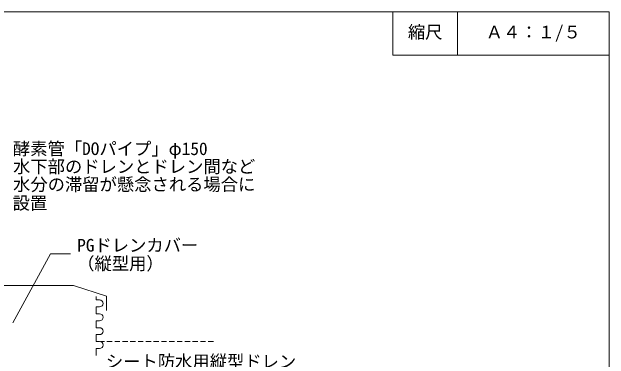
# Model space of a CAD drawing. Units: millimetres, scale not verified. Extents: x -675 to 675, y -471 to 460.
# Drawn here: x -15 to 675, y 59 to 460 of the extents above; entities that cross this region are included whole.
import ezdxf
from ezdxf.enums import TextEntityAlignment as Align

# ---------------------------------------------------------------- set-up
doc = ezdxf.new("R2010")
doc.units = ezdxf.units.MM
doc.header["$LTSCALE"] = 5
doc.linetypes.add('DASHED1', pattern=[1.8, 1.2, -0.6])
for name, color, linetype, lineweight in [('1-7_設備', 8, 'Continuous', 18), ('1-8_下地など', 7, 'DASHED1', 9), ('E-0', 7, 'Continuous', 9), ('F-F', 7, 'Continuous', 9)]:
    doc.layers.add(name, color=color, linetype=linetype, lineweight=lineweight)
doc.layers.add('E-E', color=7, linetype='Continuous')
doc.styles.add('ＭＳ ゴシック', font='')
doc.styles.get('ＭＳ ゴシック').set_extended_font_data('MS Gothic')

msp = doc.modelspace()

# ---------------------------------------------------------------- linework, layer by layer
at = {"layer": '1-7_設備'}
for p, q in [((-26.432, 144.123), (55.949, 144.123)), ((55.949, 144.123), (94.259, 131.8)), ((94.259, 115.195), (94.259, 131.8)), ((86.255, 119.195), (82.255, 119.195)), ((82.255, 95.195), (82.255, 103.195)), ((86.255, 103.195), (82.255, 103.195)), ((86.255, 95.195), (82.255, 95.195)), ((82.255, 79.195), (82.255, 87.195)), ((86.255, 87.195), (82.255, 87.195)), ((86.255, 79.195), (82.255, 79.195)), ((82.255, 63.195), (82.255, 71.195)), ((86.255, 71.195), (82.255, 71.195))]:
    msp.add_line(p, q, dxfattribs=at)
for points in [[(86.255, 127.195), (82.255, 127.195), (82.255, 131.195)], [(86.255, 111.195), (82.255, 111.195), (82.255, 119.195)]]:
    msp.add_lwpolyline(points, dxfattribs=at)
for centre in [(86.255, 123.195), (86.255, 107.195), (86.255, 91.195), (86.255, 75.195)]:
    msp.add_arc(centre, 4, 270, 90, dxfattribs=at)
at = {"layer": '1-8_下地など'}
msp.add_line((217.736, 79.195), (87.469, 79.195), dxfattribs=at)
at = {"layer": 'E-0'}
for p, q in [((-14.115, 100.721), (29.593, 180.696)), ((29.593, 180.696), (52.688, 180.696))]:
    msp.add_line(p, q, dxfattribs=at)
at = {"layer": 'F-F'}
msp.add_line((500, 460), (500, 410), dxfattribs=at)
for points in [[(-675, 460), (675, 460), (675, -440), (-675, -440)], [(425, 460), (425, 410), (675, 410)]]:
    msp.add_lwpolyline(points, dxfattribs=at)

# ---------------------------------------------------------------- texts
at = {"layer": 'E-0', "style": 'ＭＳ ゴシック'}
for s, p in [('酵素管「DOパイプ」φ150', (-13.931, 290.238)), ('水下部のドレンとドレン間など', (-13.747, 269.652)), ('水分の滞留が懸念される場合に', (-13.747, 249.004)), ('設置', (-14.239, 227.372)), ('PGドレンカバー', (60.365, 178.702)), ('（縦型用）', (60.365, 157.562)), ('シート防水用縦型ドレン', (93.518, 44.397))]:
    msp.add_text(s, height=14.66, dxfattribs=at).set_placement(p, align=Align.BOTTOM_LEFT)
at = {"layer": 'E-E', "style": 'ＭＳ ゴシック'}
for s, p in [('縮尺', (442.5, 425)), ('Ａ４：１/５', (532.5, 425))]:
    msp.add_text(s, height=14.66, dxfattribs=at).set_placement(p, align=Align.BOTTOM_LEFT)

doc.saveas('drawing.dxf')
